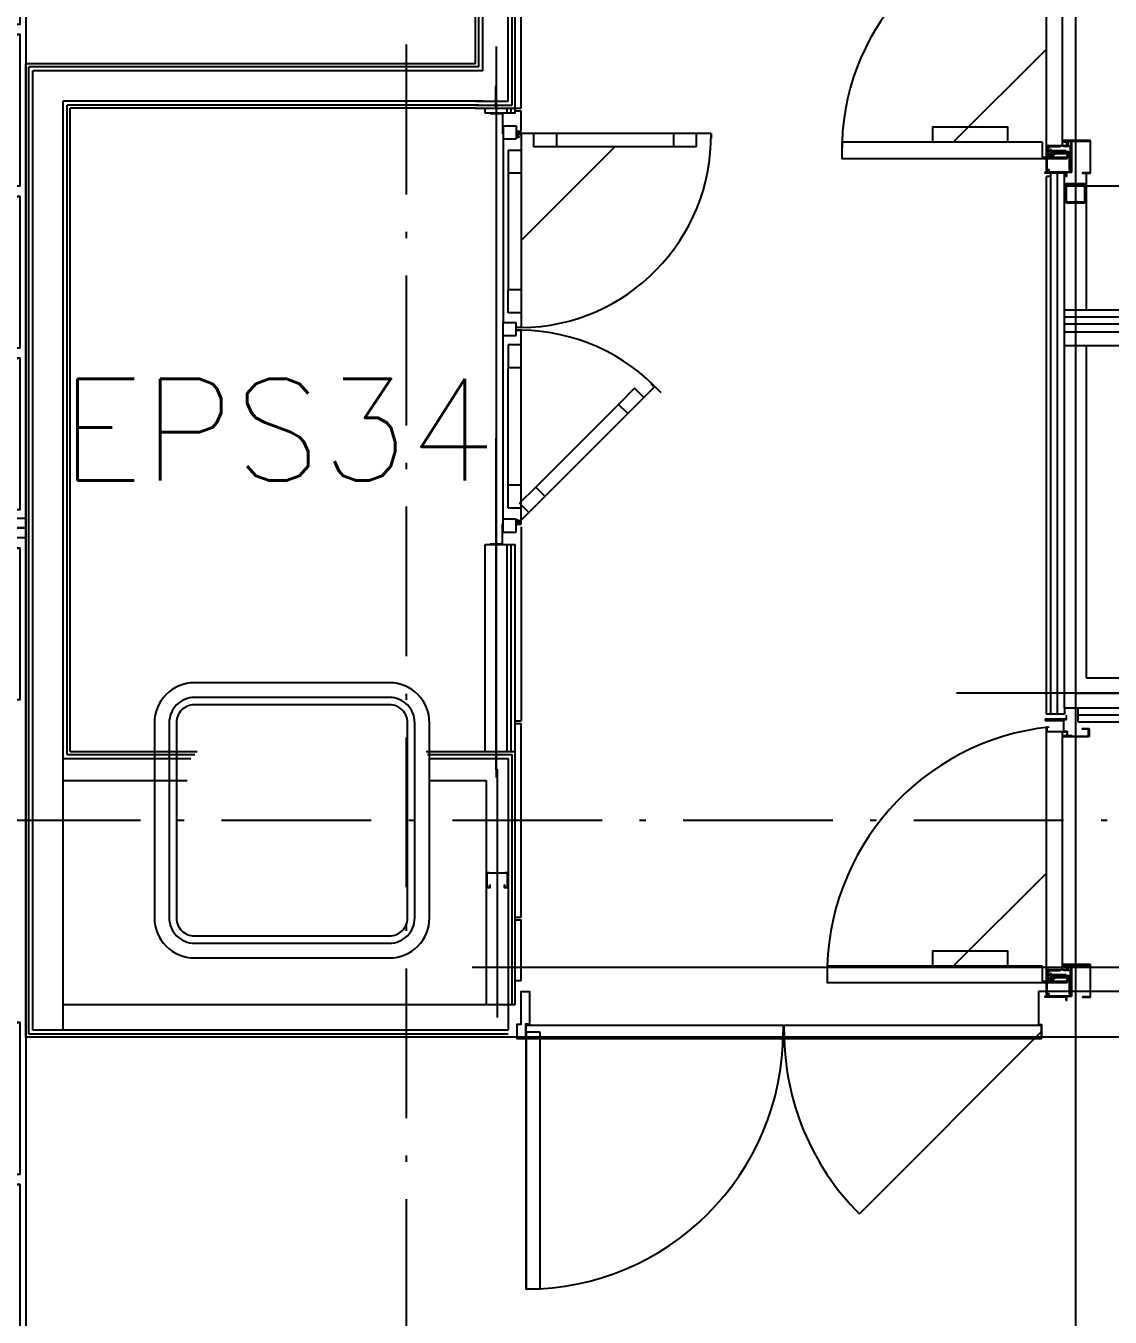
# Model space of a CAD drawing. Extents: x -120222 to -41942, y -19134 to 30932.
# Drawn here: x -79650 to -76338, y 3018 to 6960 of the extents above; entities that cross this region are included whole.
import ezdxf
from ezdxf.enums import TextEntityAlignment as Align

# ---------------------------------------------------------------- set-up
doc = ezdxf.new("R2010")
doc.units = 0
doc.header["$LTSCALE"] = 150
doc.header["$MEASUREMENT"] = 0
doc.header["$PDMODE"] = 1
doc.header["$PDSIZE"] = -2
doc.linetypes.add('ISO-10______', pattern=[4.699, 3.048, -0.762, 0.127, -0.762])
doc.layers.get('0').update_dxf_attribs({"linetype": 'CONTINUOUS'})
for name, color, linetype in [('____-567', 7, 'CONTINUOUS'), ('____B', 7, 'CONTINUOUS'), ('___B', 7, 'CONTINUOUS')]:
    doc.layers.add(name, color=color, linetype=linetype)
doc.styles.get("Standard").update_dxf_attribs({"font": 'txt', "bigfont": 'BIGFONT.SHX'})

# ---------------------------------------------------------------- blocks, each defined once
blk = doc.blocks.new('____-30')
at = {"color": 1, "linetype": 'Continuous'}
for p, q in [((-83252.7, -459.2), (-82969.6, -176.1)), ((-82965.9, -473), (-82965.9, -484.5)), ((-82961.9, -469), (-82925.9, -469)), ((-82925.9, -473), (-82961.9, -473)), ((-82961.9, -473), (-82961.9, -484.5)), ((-82925.9, -469), (-82925.9, -473)), ((-82969.7, -494.5), (-82940.1, -494.5)), ((-82965.8, -484.9), (-82964.8, -495.4)), ((-82961.9, -484.5), (-82961.6, -487.1)), ((-82954.9, -479.7), (-82954.9, -509.3)), ((-82954.9, -484.5), (-82908.9, -484.5)), ((-82908.9, -488.5), (-82946.9, -488.5)), ((-82908.9, -484.5), (-82908.9, -488.5))]:
    blk.add_line(p, q, dxfattribs=at)
at = {"color": 1, "linetype": 'Continuous', "flags": 128}
for points in [[(-82904, 244.2), (-82904, 256), (-82904, 256, 0.414214), (-82905.6, 257.6), (-82914.9, 257.6), (-82914.9, 292.6), (-82971, 292.6), (-82971, 293.4), (-82910.1, 293.4), (-82910.1, 293.4, 0.23791), (-82906.5, 295), (-82906.5, 305), (-82908.1, 305), (-82908.1, 295), (-82971, 295), (-82971, 295, 0.414214), (-82972.6, 293.4), (-82972.6, 292.6), (-82972.6, 292.6, 0.414214), (-82971, 291), (-82916.5, 291), (-82916.5, 257.6)], [(-82968, 271, 0.414214), (-82969.6, 269.4), (-82969.6, -543.4), (-82969.6, -543.4, 0.414214), (-82968, -545), (-82959.6, -545), (-82959.6, -543.4), (-82966.4, -543.4), (-82966.4, -469), (-82921.2, -469), (-82921.2, -469, 0.414214), (-82919.6, -467.4), (-82919.6, 256), (-82966, 256), (-82966, 269.4), (-82966, 269.4, 0.414214), (-82967.6, 271), (-82968, 271), (-82968, 271), (-82968, 271)], [(-82838.1, 264.4), (-82838.1, 242.6), (-82838.1, 242.6, -0.414214), (-82839.7, 241), (-82915, 241), (-82915, 241, -0.414214), (-82916.6, 242.6), (-82916.6, 242.9), (-82916.6, 242.9, -0.414214), (-82915, 244.5), (-82906.6, 244.5), (-82906.6, 244.5), (-82906.6, 242.9), (-82906.6, 242.9), (-82906.6, 242.9), (-82915, 242.9), (-82915, 242.6), (-82839.7, 242.6), (-82839.7, 264.4), (-82858.1, 264.4), (-82858.1, 266), (-82839.7, 266), (-82839.7, 266, -0.414214), (-82838.1, 264.4)], [(-82916.5, 257.6), (-82916.5, 257.6), (-82916.5, 257.6, 0.414214), (-82914.9, 256), (-82905.6, 256), (-82905.6, 244.2), (-82905.6, 244.2, 0.414214), (-82904, 242.6), (-82890.6, 242.6)], [(-82908.1, -564), (-82908.1, -554), (-82971, -554), (-82971, -554, -0.414214), (-82972.6, -552.4), (-82972.6, -551.6), (-82972.6, -551.6, -0.414214), (-82971, -550), (-82893.6, -550), (-82893.6, -457.2), (-82893.6, -457.2, -0.414214), (-82892, -455.6), (-82879.6, -455.6), (-82879.6, -457.2), (-82892, -457.2)], [(-82892, -457.2), (-82892, -550), (-82892, -550, -0.414214), (-82893.6, -551.6), (-82971, -551.6), (-82971, -552.4), (-82908.1, -552.4), (-82908.1, -552.4, -0.414214), (-82906.5, -554), (-82906.5, -564), (-82908.1, -564)], [(-82833.6, -552.4), (-82833.6, -455.6), (-82833.6, -455.6, 0.414214), (-82835.2, -454), (-82915, -454), (-82915, -454, 0.414214), (-82916.6, -455.6), (-82916.6, -455.9), (-82916.6, -455.9, 0.414214), (-82915, -457.5), (-82904, -457.5), (-82904, -468.9), (-82902.4, -468.9), (-82902.4, -457.5), (-82902.4, -457.5, 0.414214), (-82904, -455.9), (-82915, -455.9), (-82915, -455.6), (-82835.2, -455.6), (-82835.2, -552.4), (-82858.1, -552.4), (-82858.1, -554), (-82835.2, -554), (-82835.2, -554, 0.414214), (-82833.6, -552.4)], [(-82905.6, -459), (-82904, -459), (-82904, -469), (-82904, -469, -0.414214), (-82905.6, -470.6), (-82915, -470.6), (-82915, -470.9), (-82895.2, -470.9), (-82895.2, -470.9, -0.414214), (-82893.6, -472.5), (-82893.6, -482.5), (-82895.2, -482.5), (-82895.2, -472.5), (-82915, -472.5), (-82915, -472.5, -0.414214), (-82916.6, -470.9), (-82916.6, -470.6), (-82916.6, -470.6, -0.414214), (-82915, -469), (-82905.6, -469), (-82905.6, -459)]]:
    blk.add_lwpolyline(points, format="xyb", dxfattribs=at)
for points in [[(-82890.6, 242.6), (-82890.6, 244.2), (-82904, 244.2)], [(-83086, -459.2), (-83086, -413.2), (-83316, -413.2), (-83316, -459.2)]]:
    blk.add_lwpolyline(points, dxfattribs=at)
at = {"color": 8, "linetype": 'Continuous', "flags": 128}
blk.add_lwpolyline([(-83637.9, -459.2), (-83637.9, -509.2), (-82906, -509.2), (-82906, -509.2, 0.414214), (-82904.4, -507.6), (-82904.4, -499.2), (-82906, -499.2), (-82906, -506), (-82980.4, -506), (-82980.4, -460.8), (-82980.4, -460.8, 0.414214), (-82982, -459.2), (-83637.9, -459.2)], format="xyb", dxfattribs=at)
at = {"color": 1, "linetype": 'Continuous', "flags": 128}
blk.add_lwpolyline([(-82893.6, -543.5), (-82893.6, -494.5), (-82893.6, -494.5, 0.414214), (-82899.6, -488.5), (-82942.1, -488.5), (-82942.1, -493.5), (-82899.6, -493.5), (-82899.6, -493.5, -0.414214), (-82898.6, -494.5), (-82898.6, -543.5)], format="xyb", close=True, dxfattribs=at)
at = {"color": 1, "linetype": 'Continuous'}
for radius in [10, 8.5]:
    blk.add_circle((-82954.9, -494.5), radius, dxfattribs=at)
for centre, radius, start, end in [((-82879.6, -483.4), 758.4, 96.0588, 180.8916), ((-82961.9, -473), 4, 90, 180), ((-82961.9, -484.5), 4, 180, 185.5502)]:
    blk.add_arc(centre, radius, start, end, dxfattribs=at)
blk = doc.blocks.new('____-38')
at = {"color": 1, "linetype": 'Continuous'}
for p, q in [((-84668.4, -210.8), (-84667.6, -210.8)), ((-84624.6, -210.8), (-84623.8, -210.8))]:
    blk.add_line(p, q, dxfattribs=at)
at = {"color": 1, "linetype": 'Continuous', "flags": 128}
for points in [[(-84621.6, -173.8), (-84613.6, -173.8), (-84621.6, -173.8), (-84622.6, -174.8), (-84669.6, -174.8), (-84670.6, -173.8), (-84678.6, -173.8), (-84678.6, -218.8), (-84667.6, -218.8), (-84667.6, -210.8)], [(-84621.2, -174.6), (-84622.2, -175.6), (-84669.9, -175.6), (-84670.9, -174.6), (-84677.8, -174.6), (-84677.8, -218), (-84668.4, -218), (-84668.4, -210.8)], [(-84624.6, -210.8), (-84624.6, -218.8), (-84613.6, -218.8), (-84613.6, -173.8)], [(-84623.8, -210.8), (-84623.8, -218), (-84614.4, -218), (-84614.4, -174.6), (-84621.2, -174.6)]]:
    blk.add_lwpolyline(points, dxfattribs=at)
at = {"color": 1, "linetype": 'Continuous'}
blk.add_point((-84646.1, -173.8), dxfattribs=at)
blk = doc.blocks.new('____-46')
at = {"color": 8, "linetype": 'Continuous'}
for p, q in [((-84627.6, 2106), (-84587.6, 2106)), ((-84627.6, 2106), (-84627.6, 2066)), ((-84587.6, 2106), (-84587.6, 2066)), ((-84627.6, 2066), (-84587.6, 2066)), ((-84627.6, 2066), (-84627.6, 1506)), ((-84587.6, 2082), (-84572.6, 2082)), ((-84584.6, 2067), (-84584.6, 2082)), ((-84572.6, 2082), (-84572.6, 1490)), ((-84612.6, 2032), (-84572.6, 2032)), ((-84612.6, 2032), (-84612.6, 1962)), ((-84612.6, 1962), (-84572.6, 1962)), ((-84612.6, 1962), (-84612.6, 1605)), ((-84612.6, 1535), (-84612.6, 1605)), ((-84572.6, 1605), (-84612.6, 1605)), ((-84627.6, 1506), (-84587.6, 1506)), ((-84572.6, 1535), (-84612.6, 1535)), ((-84627.6, 1491), (-84629.2, 1491)), ((-84572.6, 1490), (-84587.6, 1490))]:
    blk.add_line(p, q, dxfattribs=at)
at = {"color": 1, "linetype": 'Continuous'}
for p, q in [((-83992.6, 2082), (-84584.6, 2082)), ((-84534.6, 2082), (-84534.6, 2042)), ((-84464.6, 2082), (-84464.6, 2042)), ((-84107.6, 2082), (-84107.6, 2042)), ((-84037.6, 2082), (-84037.6, 2042)), ((-83992.6, 2082), (-83992.6, 2067)), ((-84286.1, 2042), (-84572.6, 1755.5)), ((-84464.6, 2042), (-84534.6, 2042)), ((-84107.6, 2042), (-84464.6, 2042)), ((-84037.6, 2042), (-84107.6, 2042))]:
    blk.add_line(p, q, dxfattribs=at)
at = {"color": 8, "linetype": 'Continuous'}
blk.add_arc((-84578.6, 2076), 4.4, 0, 298.5074, dxfattribs=at)
at = {"color": 1, "linetype": 'Continuous'}
blk.add_arc((-84578.6, 2076), 586, 270.5866, 0.5866, dxfattribs=at)
blk = doc.blocks.new('____-47')
at = {"color": 8, "linetype": 'Continuous'}
for p, q in [((-84627.6, 1466), (-84627.6, 1506)), ((-84587.6, 1466), (-84587.6, 1506)), ((-84627.6, 1481), (-84629.2, 1481)), ((-84627.6, 1466), (-84587.6, 1466)), ((-84627.6, 906), (-84627.6, 1466)), ((-84627.6, 1466), (-84587.6, 1466)), ((-84572.6, 1482), (-84587.6, 1482)), ((-84572.6, 890), (-84572.6, 1482)), ((-84572.6, 1437), (-84612.6, 1437)), ((-84612.6, 1437), (-84612.6, 1367)), ((-84612.6, 1010), (-84612.6, 1367)), ((-84572.6, 1367), (-84612.6, 1367)), ((-84612.6, 1010), (-84572.6, 1010)), ((-84612.6, 940), (-84612.6, 1010)), ((-84612.6, 940), (-84572.6, 940)), ((-84627.6, 906), (-84587.6, 906)), ((-84627.6, 866), (-84627.6, 906)), ((-84587.6, 866), (-84587.6, 906)), ((-84587.6, 890), (-84572.6, 890)), ((-84584.6, 905), (-84584.6, 890)), ((-84627.6, 866), (-84587.6, 866))]:
    blk.add_line(p, q, dxfattribs=at)
at = {"color": 1, "linetype": 'Continuous'}
for p, q in [((-84587.6, 1482), (-84572.6, 1482)), ((-84166, 1308.6), (-84584.6, 890)), ((-84226.1, 1305.1), (-84275.6, 1255.6)), ((-84197.8, 1276.8), (-84226.1, 1305.1)), ((-84166, 1308.6), (-84176.6, 1319.2)), ((-84275.6, 1255.6), (-84528, 1003.2)), ((-84247.3, 1227.3), (-84275.6, 1255.6)), ((-84528, 1003.2), (-84577.5, 953.7)), ((-84499.7, 974.9), (-84528, 1003.2)), ((-84549.2, 925.4), (-84577.5, 953.7))]:
    blk.add_line(p, q, dxfattribs=at)
blk.add_arc((-84578.6, 896), 586, 42.3327, 89.4134, dxfattribs=at)
at = {"color": 8, "linetype": 'Continuous'}
blk.add_arc((-84578.6, 896), 4.4, 61.4926, 0, dxfattribs=at)
blk = doc.blocks.new('____-48')
at = {"color": 1}
for name in ['____-46', '____-47']:
    blk.add_blockref(name, (0, 0), dxfattribs=at)
blk = doc.blocks.new('____-49')
at = {"color": 1, "linetype": 'Continuous'}
for p, q in [((-84612.6, 2181.5), (-84612.6, 3890)), ((-84600.1, 2169), (-84600.1, 3890)), ((-84590.6, 2144.5), (-84590.6, 3890)), ((-84711.6, 2295.5), (-84711.6, 3854)), ((-84702.1, 2286), (-84702.1, 3854)), ((-84689.6, 2273.5), (-84689.6, 3854)), ((-84572.6, 2160), (-84572.6, 2752)), ((-84649.1, 2348), (-84649.1, 116.3)), ((-84711.6, 2295.5), (-86085.6, 2295.5)), ((-86085.6, -676), (-86085.6, 2295.5)), ((-84702.1, 2286), (-86076.1, 2286)), ((-86076.1, -666.5), (-86076.1, 2286)), ((-84689.6, 2273.5), (-86063.6, 2273.5)), ((-86063.6, -654), (-86063.6, 2273.5)), ((-84689.6, 2181.5), (-85971.6, 2181.5)), ((-85971.6, -654), (-85971.6, 2181.5)), ((-85959.1, 187), (-85959.1, 2169)), ((-84702.1, 2169), (-85959.1, 2169)), ((-84711.6, 2181.5), (-84612.6, 2181.5)), ((-84711.6, 2169), (-84600.1, 2169)), ((-85949.6, 196.5), (-85949.6, 2159.5)), ((-84711.6, 2159.5), (-85949.6, 2159.5)), ((-84711.6, 2159.5), (-84590.6, 2159.5)), ((-84682.6, 2144.5), (-84682.6, 2159.5)), ((-84615.6, 2144.5), (-84615.6, 2159.5)), ((-84603.1, 2144.5), (-84603.1, 2159.5)), ((-84590.6, 2160), (-84572.6, 2160)), ((-84590.6, 2152), (-84572.6, 2152)), ((-84572.6, 2090), (-84572.6, 2152)), ((-84587.6, 2090), (-84572.6, 2090)), ((-84572.6, 882), (-84572.6, 290)), ((-84682.6, 196.5), (-84682.6, 827.5)), ((-84682.6, 827.5), (-84590.6, 827.5)), ((-84615.6, 196.5), (-84615.6, 827.5)), ((-84603.1, 196.5), (-84603.1, 827.5)), ((-84590.6, -318), (-84590.6, 827.5)), ((-84590.6, 290), (-84572.6, 290)), ((-84590.6, 282), (-84572.6, 282)), ((-84572.6, -310), (-84572.6, 282)), ((-85971.6, 174.5), (-85690.9, 174.5)), ((-85971.6, 174.5), (-85581.6, 174.5)), ((-85959.1, 187), (-85686.1, 187)), ((-85959.1, 187), (-85569.4, 187)), ((-85949.6, 196.5), (-85682.8, 196.5)), ((-85949.6, 196.5), (-85561.8, 196.5)), ((-84862.3, 196.5), (-84590.6, 196.5)), ((-84859, 187), (-84600.1, 187)), ((-84854.2, 174.5), (-84612.6, 174.5)), ((-84612.6, 174.5), (-84612.6, -654)), ((-84600.1, -577), (-84600.1, 187)), ((-85971.6, 107.5), (-85692.6, 107.5)), ((-85971.6, 107.5), (-85592.6, 107.5)), ((-84852.6, 107.5), (-84679.6, 107.5)), ((-84679.6, 107.5), (-84679.6, -577)), ((-84590.6, -310), (-84572.6, -310)), ((-84590.6, -577), (-84590.6, -318)), ((-84590.6, -318), (-84572.6, -318)), ((-84572.6, -503), (-84572.6, -318)), ((-84590.6, -503), (-84572.6, -503)), ((-84612.6, -577), (-85971.6, -577)), ((-84590.6, -577), (-84612.6, -577)), ((-84612.6, -666.5), (-86076.1, -666.5)), ((-84612.6, -654), (-86063.6, -654)), ((-84612.6, -676), (-86085.6, -676))]:
    blk.add_line(p, q, dxfattribs=at)
at = {"color": 6, "linetype": 'Continuous'}
blk.add_line((-84590.6, 2144.5), (-84682.6, 2144.5), dxfattribs=at)
at = {"color": 8, "linetype": 'Continuous'}
for p, q in [((-84667.6, 2144.5), (-84667.6, 2142.9)), ((-84629.2, 2142.9), (-84667.6, 2142.9)), ((-84629.2, 2142.9), (-84629.2, 2081)), ((-84627.6, 2081), (-84629.2, 2081)), ((-84629.2, 829.1), (-84629.2, 891)), ((-84627.6, 891), (-84629.2, 891)), ((-84627.6, 891), (-84629.2, 891)), ((-84627.6, 866), (-84627.6, 906)), ((-84627.6, 906), (-84587.6, 906)), ((-84587.6, 866), (-84587.6, 906)), ((-84629.2, 829.1), (-84667.6, 829.1)), ((-84667.6, 827.5), (-84667.6, 829.1)), ((-84627.6, 866), (-84587.6, 866))]:
    blk.add_line(p, q, dxfattribs=at)
at = {"color": 2, "linetype": 'Continuous', "flags": 128}
blk.add_lwpolyline([(-84651.1, 2227.5), (-84651.1, 2164.5), (-84649.1, 2165.2), (-84650.3, 141), (-84646.1, 141), (-84646.1, -615.5)], dxfattribs=at)
at = {"color": 1, "linetype": 'Continuous', "flags": 128}
for points in [[(-84974.6, 406), (-85570.6, 406), (-85570.6, 406, 0.414214), (-85692.6, 284), (-85692.6, -312), (-85692.6, -312, 0.414214), (-85570.6, -434), (-84974.6, -434), (-84974.6, -434, 0.414214), (-84852.6, -312), (-84852.6, 284), (-84852.6, 284, 0.414214), (-84974.6, 406)], [(-84974.6, 361), (-85570.6, 361), (-85570.6, 361, 0.414214), (-85647.6, 284), (-85647.6, -312), (-85647.6, -312, 0.414214), (-85570.6, -389), (-84974.6, -389), (-84974.6, -389, 0.414214), (-84897.6, -312), (-84897.6, 284), (-84897.6, 284, 0.414214), (-84974.6, 361)], [(-84974.6, 361), (-85570.6, 361), (-85570.6, 361, 0.414214), (-85647.6, 284), (-85647.6, -312), (-85647.6, -312, 0.414214), (-85570.6, -389), (-84974.6, -389), (-84974.6, -389, 0.414214), (-84897.6, -312), (-84897.6, 284), (-84897.6, 284, 0.414214), (-84974.6, 361)], [(-84919.6, 284), (-84919.6, 284, 0.414214), (-84974.6, 339), (-85570.6, 339), (-85570.6, 339, 0.414214), (-85625.6, 284), (-85625.6, -312), (-85625.6, -312, 0.414214), (-85570.6, -367), (-84974.6, -367), (-84974.6, -367, 0.414214), (-84919.6, -312)], [(-84974.6, 339), (-85570.6, 339), (-85570.6, 339, 0.414214), (-85625.6, 284), (-85625.6, -312), (-85625.6, -312, 0.414214), (-85570.6, -367), (-84974.6, -367), (-84974.6, -367, 0.414214), (-84919.6, -312), (-84919.6, 284), (-84919.6, 284, 0.414214), (-84974.6, 339)]]:
    blk.add_lwpolyline(points, format="xyb", close=True, dxfattribs=at)
at = {"color": 1}
for name in ['____-48', '____-38']:
    blk.add_blockref(name, (0, 0), dxfattribs=at)
blk = doc.blocks.new('____-50')
at = {"color": 1, "linetype": 'Continuous'}
for p, q in [((-84557.6, -660), (-84557.6, -1445)), ((-82984.6, -660), (-83539.6, -1215.1))]:
    blk.add_line(p, q, dxfattribs=at)
at = {"color": 1, "linetype": 'Continuous', "flags": 128}
for points in [[(-84557.6, -639), (-83772.6, -639), (-83772.6, -681), (-84557.6, -681)], [(-84515.6, -660), (-84515.6, -1445), (-84557.6, -1445), (-84557.6, -660)], [(-83769.6, -639), (-82984.6, -639), (-82984.6, -681), (-83769.6, -681)]]:
    blk.add_lwpolyline(points, close=True, dxfattribs=at)
at = {"color": 1, "linetype": 'Continuous'}
for centre, start, end in [((-84557.6, -660), 270, 0), ((-82984.6, -660), 180, 225)]:
    blk.add_arc(centre, 785, start, end, dxfattribs=at)
blk = doc.blocks.new('____-61')
at = {"color": 1, "linetype": 'Continuous'}
for p, q in [((-83252.7, 2055.8), (-82969.6, 2338.9)), ((-82969.7, 2020.5), (-82940.1, 2020.5)), ((-82965.9, 2042), (-82965.9, 2030.5)), ((-82965.8, 2030.1), (-82964.8, 2019.6)), ((-82961.9, 2046), (-82925.9, 2046)), ((-82925.9, 2042), (-82961.9, 2042)), ((-82961.9, 2042), (-82961.9, 2030.5)), ((-82961.9, 2030.5), (-82961.6, 2027.9)), ((-82954.9, 2035.3), (-82954.9, 2005.7)), ((-82954.9, 2030.5), (-82908.9, 2030.5)), ((-82908.9, 2026.5), (-82946.9, 2026.5)), ((-82925.9, 2046), (-82925.9, 2042)), ((-82908.9, 2030.5), (-82908.9, 2026.5))]:
    blk.add_line(p, q, dxfattribs=at)
at = {"color": 1, "linetype": 'Continuous', "flags": 128}
for points in [[(-82909, 2848), (-82909, 2848, -0.414214), (-82904.4, 2852.6), (-82853.6, 2852.6), (-82853.6, 2852.6, -0.414214), (-82849, 2848), (-82849, 2797.2), (-82849, 2797.2, -0.414214), (-82853.6, 2792.6), (-82904.4, 2792.6), (-82904.4, 2792.6, -0.414214), (-82909, 2797.2)], [(-82906.7, 2848), (-82906.7, 2848, -0.414214), (-82904.4, 2850.3), (-82853.6, 2850.3), (-82853.6, 2850.3, -0.414214), (-82851.3, 2848), (-82851.3, 2797.2), (-82851.3, 2797.2, -0.414214), (-82853.6, 2794.9), (-82904.4, 2794.9), (-82904.4, 2794.9, -0.414214), (-82906.7, 2797.2)], [(-82893.6, 1971.5), (-82893.6, 2020.5), (-82893.6, 2020.5, 0.414214), (-82899.6, 2026.5), (-82942.1, 2026.5), (-82942.1, 2021.5), (-82899.6, 2021.5), (-82899.6, 2021.5, -0.414214), (-82898.6, 2020.5), (-82898.6, 1971.5)], [(-82909.6, 1925.6), (-82909.6, 1925.6, -0.414214), (-82905, 1930.2), (-82854.2, 1930.2), (-82854.2, 1930.2, -0.414214), (-82849.6, 1925.6), (-82849.6, 1874.8), (-82849.6, 1874.8, -0.414214), (-82854.2, 1870.2), (-82905, 1870.2), (-82905, 1870.2, -0.414214), (-82909.6, 1874.8)], [(-82907.3, 1925.6), (-82907.3, 1925.6, -0.414214), (-82905, 1927.9), (-82854.2, 1927.9), (-82854.2, 1927.9, -0.414214), (-82851.9, 1925.6), (-82851.9, 1874.8), (-82851.9, 1874.8, -0.414214), (-82854.2, 1872.5), (-82905, 1872.5), (-82905, 1872.5, -0.414214), (-82907.3, 1874.8)]]:
    blk.add_lwpolyline(points, format="xyb", close=True, dxfattribs=at)
for points in [[(-82904, 2714.2), (-82904, 2726), (-82904, 2726, 0.414214), (-82905.6, 2727.6), (-82914.9, 2727.6), (-82914.9, 2762.6), (-82971, 2762.6), (-82971, 2763.4), (-82910.1, 2763.4), (-82910.1, 2763.4, 0.23791), (-82906.5, 2765), (-82906.5, 2775), (-82908.1, 2775), (-82908.1, 2765), (-82971, 2765), (-82971, 2765, 0.414214), (-82972.6, 2763.4), (-82972.6, 2762.6), (-82972.6, 2762.6, 0.414214), (-82971, 2761), (-82916.5, 2761), (-82916.5, 2727.6)], [(-82968, 2741, 0.414214), (-82969.6, 2739.4), (-82969.6, 1971.6), (-82969.6, 1971.6, 0.414214), (-82968, 1970), (-82959.6, 1970), (-82959.6, 1971.6), (-82966.4, 1971.6), (-82966.4, 2046), (-82921.2, 2046), (-82921.2, 2046, 0.414214), (-82919.6, 2047.6), (-82919.6, 2726), (-82966, 2726), (-82966, 2739.4), (-82966, 2739.4, 0.414214), (-82967.6, 2741), (-82968, 2741), (-82968, 2741), (-82968, 2741)], [(-82838.1, 2734.4), (-82838.1, 2712.6), (-82838.1, 2712.6, -0.414214), (-82839.7, 2711), (-82915, 2711), (-82915, 2711, -0.414214), (-82916.6, 2712.6), (-82916.6, 2712.9), (-82916.6, 2712.9, -0.414214), (-82915, 2714.5), (-82906.6, 2714.5), (-82906.6, 2714.5), (-82906.6, 2712.9), (-82906.6, 2712.9), (-82906.6, 2712.9), (-82915, 2712.9), (-82915, 2712.6), (-82839.7, 2712.6), (-82839.7, 2734.4), (-82858.1, 2734.4), (-82858.1, 2736), (-82839.7, 2736), (-82839.7, 2736, -0.414214), (-82838.1, 2734.4)], [(-82916.5, 2727.6), (-82916.5, 2727.6), (-82916.5, 2727.6, 0.414214), (-82914.9, 2726), (-82905.6, 2726), (-82905.6, 2714.2), (-82905.6, 2714.2, 0.414214), (-82904, 2712.6), (-82890.6, 2712.6)], [(-82908.1, 1951), (-82908.1, 1961), (-82971, 1961), (-82971, 1961, -0.414214), (-82972.6, 1962.6), (-82972.6, 1963.4), (-82972.6, 1963.4, -0.414214), (-82971, 1965), (-82893.6, 1965), (-82893.6, 2057.8), (-82893.6, 2057.8, -0.414214), (-82892, 2059.4), (-82879.6, 2059.4), (-82879.6, 2057.8), (-82892, 2057.8)], [(-82892, 2057.8), (-82892, 1965), (-82892, 1965, -0.414214), (-82893.6, 1963.4), (-82971, 1963.4), (-82971, 1962.6), (-82908.1, 1962.6), (-82908.1, 1962.6, -0.414214), (-82906.5, 1961), (-82906.5, 1951), (-82908.1, 1951)], [(-82833.6, 1962.6), (-82833.6, 2059.4), (-82833.6, 2059.4, 0.414214), (-82835.2, 2061), (-82915, 2061), (-82915, 2061, 0.414214), (-82916.6, 2059.4), (-82916.6, 2059.1), (-82916.6, 2059.1, 0.414214), (-82915, 2057.5), (-82904, 2057.5), (-82904, 2046.1), (-82902.4, 2046.1), (-82902.4, 2057.5), (-82902.4, 2057.5, 0.414214), (-82904, 2059.1), (-82915, 2059.1), (-82915, 2059.4), (-82835.2, 2059.4), (-82835.2, 1962.6), (-82858.1, 1962.6), (-82858.1, 1961), (-82835.2, 1961), (-82835.2, 1961, 0.414214), (-82833.6, 1962.6)], [(-82905.6, 2056), (-82904, 2056), (-82904, 2046), (-82904, 2046, -0.414214), (-82905.6, 2044.4), (-82915, 2044.4), (-82915, 2044.1), (-82895.2, 2044.1), (-82895.2, 2044.1, -0.414214), (-82893.6, 2042.5), (-82893.6, 2032.5), (-82895.2, 2032.5), (-82895.2, 2042.5), (-82915, 2042.5), (-82915, 2042.5, -0.414214), (-82916.6, 2044.1), (-82916.6, 2044.4), (-82916.6, 2044.4, -0.414214), (-82915, 2046), (-82905.6, 2046), (-82905.6, 2056)]]:
    blk.add_lwpolyline(points, format="xyb", dxfattribs=at)
for points in [[(-82890.6, 2712.6), (-82890.6, 2714.2), (-82904, 2714.2)], [(-83086, 2055.8), (-83086, 2101.8), (-83316, 2101.8), (-83316, 2055.8)]]:
    blk.add_lwpolyline(points, dxfattribs=at)
at = {"color": 8, "linetype": 'Continuous', "flags": 128}
blk.add_lwpolyline([(-83592.9, 2055.8), (-83592.9, 2005.8), (-82906, 2005.8), (-82906, 2005.8, 0.414214), (-82904.4, 2007.4), (-82904.4, 2015.8), (-82906, 2015.8), (-82906, 2009), (-82980.4, 2009), (-82980.4, 2054.2), (-82980.4, 2054.2, 0.414214), (-82982, 2055.8), (-83592.9, 2055.8)], format="xyb", dxfattribs=at)
at = {"color": 1, "linetype": 'Continuous'}
for radius in [10, 8.5]:
    blk.add_circle((-82954.9, 2020.5), radius, dxfattribs=at)
for centre, radius, start, end in [((-82879.6, 2031.6), 713.4, 96.0588, 180.8916), ((-82961.9, 2042), 4, 90, 180), ((-82961.9, 2030.5), 4, 180, 185.5502)]:
    blk.add_arc(centre, radius, start, end, dxfattribs=at)
blk = doc.blocks.new('____-158')
at = {"color": 1, "linetype": 'Continuous'}
for p, q in [((-82879.6, 3587.4), (-82879.6, -1666.2)), ((-81260.7, 374), (-83242.6, 374)), ((-76423.8, -463.5), (-84722.4, -463.5))]:
    blk.add_line(p, q, dxfattribs=at)
blk = doc.blocks.new('____-164')
at = {"color": 2, "linetype": 'Continuous'}
blk.add_line((-82879.6, 3348), (-82879.6, 1468.5), dxfattribs=at)
at = {"color": 1, "linetype": 'Continuous'}
for p, q in [((-82967.6, 310.5), (-82967.6, 1951)), ((-82955.1, 1951), (-82967.6, 1951)), ((-82955.1, 310.5), (-82955.1, 1961)), ((-82934.1, 310.5), (-82934.1, 1961)), ((-82913.1, 328), (-82913.1, 1961)), ((-82846.1, 1544), (-82846.1, 1961)), ((-82904.6, 1923), (-82734.6, 1923)), ((-82913.1, 1544), (-75992.6, 1544)), ((-82913.1, 1523), (-75992.6, 1523)), ((-82913.1, 1502), (-75992.6, 1502)), ((-82913.1, 1477), (-81454.1, 1477)), ((-82913.1, 1435), (-81454.1, 1435)), ((-82846.1, 420), (-82846.1, 1435)), ((-81454.1, 420), (-82846.1, 420)), ((-81362.1, 328), (-82913.1, 328)), ((-82913.1, 328), (-82913.1, 310.5)), ((-82871.1, 286), (-82871.1, 328)), ((-82913.1, 310.5), (-82967.6, 310.5)), ((-81341.1, 307), (-82871.1, 307)), ((-81320.1, 286), (-82871.1, 286)), ((-82992.6, -536), (-82992.6, -637)), ((-76117.6, -536), (-82992.6, -536)), ((-82992.6, -637), (-82982.6, -637)), ((-82982.6, -676), (-82982.6, -637)), ((-75977.6, -676), (-82982.6, -676))]:
    blk.add_line(p, q, dxfattribs=at)
at = {"color": 2, "linetype": 'Continuous'}
blk.add_polyline3d([(-82879.6, 374, 0), (-81408.1, 374, 0), (-81408.1, 1468.5, 0)], dxfattribs=at)
at = {"color": 1}
blk.add_blockref('____-158', (0, 0), dxfattribs=at)
blk = doc.blocks.new('____-166')
at = {"color": 1}
for name in ['____-164', '____-61']:
    blk.add_blockref(name, (0, 0), dxfattribs=at)
blk = doc.blocks.new('____-167')
at = {"color": 1, "linetype": 'Continuous'}
for p, q in [((-86085.6, -676), (-86085.6, 2225.5)), ((-82624.2, -676), (-86085.6, -676))]:
    blk.add_line(p, q, dxfattribs=at)
at = {"color": 1, "linetype": 'Continuous', "flags": 128}
blk.add_lwpolyline([(-84559.6, -681), (-84584.6, -681), (-84584.6, -636), (-84572.6, -636), (-84572.6, -536), (-84547.6, -536), (-84547.6, -636), (-84559.6, -636)], close=True, dxfattribs=at)
at = {"color": 1}
for name in ['____-166', '____-49', '____-30', '____-50']:
    blk.add_blockref(name, (0, 0), dxfattribs=at)
blk = doc.blocks.new('____-265')
at = {"color": 1, "linetype": 'Continuous', "flags": 128}
for points in [[(-88062.6, 4388.5), (-86085.6, 4388.5), (-86085.6, 878.5), (-88062.6, 878.5)], [(-88062.6, 4388.5), (-87962.6, 4388.5), (-87962.6, 878.5), (-88062.6, 878.5)], [(-88062.6, 4388.5), (-86085.6, 4388.5), (-86085.6, 4358.5), (-88062.6, 4358.5)], [(-87962.6, 4388.5), (-87897.6, 4388.5), (-87897.6, 878.5), (-87962.6, 878.5)], [(-86165.6, 4388.5), (-86085.6, 4388.5), (-86085.6, 878.5), (-86165.6, 878.5)], [(-88062.6, 908.5), (-86085.6, 908.5), (-86085.6, 878.5), (-88062.6, 878.5)]]:
    blk.add_lwpolyline(points, close=True, dxfattribs=at)
blk = doc.blocks.new('____-266')
at = {"color": 1, "linetype": 'Continuous'}
blk.add_line((-87944.1, 3863.5), (-86104.1, 4327.5), dxfattribs=at)
at = {"color": 1, "linetype": 'Continuous', "flags": 128}
blk.add_lwpolyline([(-87944.1, 3863.5), (-87944.1, 4327.5), (-86104.1, 4327.5), (-86104.1, 3863.5)], close=True, dxfattribs=at)
blk = doc.blocks.new('____-267')
at = {"color": 1}
blk.add_blockref('____-266', (0, 0), dxfattribs=at)
blk = doc.blocks.new('____-268')
at = {"color": 1, "linetype": 'Continuous'}
blk.add_line((-87944.1, 2415.5), (-86104.1, 2879.5), dxfattribs=at)
at = {"color": 1, "linetype": 'Continuous', "flags": 128}
blk.add_lwpolyline([(-87944.1, 2415.5), (-87944.1, 2879.5), (-86104.1, 2879.5), (-86104.1, 2415.5)], close=True, dxfattribs=at)
blk = doc.blocks.new('____-269')
at = {"color": 1}
blk.add_blockref('____-268', (0, 0), dxfattribs=at)
blk = doc.blocks.new('____-270')
at = {"color": 1, "linetype": 'Continuous'}
blk.add_line((-87944.1, 1921.5), (-86104.1, 2385.5), dxfattribs=at)
at = {"color": 1, "linetype": 'Continuous', "flags": 128}
blk.add_lwpolyline([(-87944.1, 1921.5), (-87944.1, 2385.5), (-86104.1, 2385.5), (-86104.1, 1921.5)], close=True, dxfattribs=at)
blk = doc.blocks.new('____-271')
at = {"color": 1}
blk.add_blockref('____-270', (0, 0), dxfattribs=at)
blk = doc.blocks.new('____-272')
at = {"color": 1, "linetype": 'Continuous'}
blk.add_line((-87944.1, 1427.5), (-86104.1, 1891.5), dxfattribs=at)
at = {"color": 1, "linetype": 'Continuous', "flags": 128}
blk.add_lwpolyline([(-87944.1, 1427.5), (-87944.1, 1891.5), (-86104.1, 1891.5), (-86104.1, 1427.5)], close=True, dxfattribs=at)
blk = doc.blocks.new('____-273')
at = {"color": 1}
blk.add_blockref('____-272', (0, 0), dxfattribs=at)
blk = doc.blocks.new('____-274')
at = {"color": 1, "linetype": 'Continuous'}
blk.add_line((-87944.1, 933.5), (-86104.1, 1397.5), dxfattribs=at)
at = {"color": 1, "linetype": 'Continuous', "flags": 128}
blk.add_lwpolyline([(-87944.1, 933.5), (-87944.1, 1397.5), (-86104.1, 1397.5), (-86104.1, 933.5)], close=True, dxfattribs=at)
blk = doc.blocks.new('____-275')
at = {"color": 1}
blk.add_blockref('____-274', (0, 0), dxfattribs=at)
blk = doc.blocks.new('____-276')
at = {"color": 1}
for name in ['____-265', '____-267', '____-269', '____-271', '____-273', '____-275']:
    blk.add_blockref(name, (0, 0), dxfattribs=at)
blk = doc.blocks.new('____-277')
at = {"color": 1, "linetype": 'Continuous'}
for p, q in [((-87454.4, 3606), (-87544.9, 3515.5)), ((-87454.4, 3166.1), (-87454.4, 3606)), ((-87363.9, 3256.6), (-87454.4, 3166.1))]:
    blk.add_line(p, q, dxfattribs=at)
blk = doc.blocks.new('____-278')
at = {"color": 1}
for name in ['____-276', '____-277']:
    blk.add_blockref(name, (0, 0), dxfattribs=at)
blk.add_text('可動式', height=155.17, dxfattribs=at).set_placement((-87340.1, 4222), align=Align.TOP_LEFT)
blk.add_text('通路984', height=155.17, dxfattribs=at).set_placement((-87269.5, 3386), align=Align.MIDDLE_LEFT)
blk = doc.blocks.new('____-279')
at = {"color": 1, "linetype": 'Continuous', "flags": 128}
for points in [[(-88062.6, 878.5), (-86085.6, 878.5), (-86085.6, -1631.5), (-88062.6, -1631.5)], [(-88062.6, 878.5), (-87962.6, 878.5), (-87962.6, -1631.5), (-88062.6, -1631.5)], [(-88062.6, 878.5), (-86085.6, 878.5), (-86085.6, 848.5), (-88062.6, 848.5)], [(-87962.6, 878.5), (-87897.6, 878.5), (-87897.6, -1631.5), (-87962.6, -1631.5)], [(-86165.6, 878.5), (-86085.6, 878.5), (-86085.6, -1631.5), (-86165.6, -1631.5)], [(-88062.6, -1601.5), (-86085.6, -1601.5), (-86085.6, -1631.5), (-88062.6, -1631.5)]]:
    blk.add_lwpolyline(points, close=True, dxfattribs=at)
blk = doc.blocks.new('____-280')
at = {"color": 1, "linetype": 'Continuous'}
blk.add_line((-87944.1, 353.5), (-86104.1, 817.5), dxfattribs=at)
at = {"color": 1, "linetype": 'Continuous', "flags": 128}
blk.add_lwpolyline([(-87944.1, 353.5), (-87944.1, 817.5), (-86104.1, 817.5), (-86104.1, 353.5)], close=True, dxfattribs=at)
blk = doc.blocks.new('____-281')
at = {"color": 1}
blk.add_blockref('____-280', (0, 0), dxfattribs=at)
blk = doc.blocks.new('____-282')
at = {"color": 1, "linetype": 'Continuous'}
blk.add_line((-87944.1, -1094.5), (-86104.1, -630.5), dxfattribs=at)
at = {"color": 1, "linetype": 'Continuous', "flags": 128}
blk.add_lwpolyline([(-87944.1, -1094.5), (-87944.1, -630.5), (-86104.1, -630.5), (-86104.1, -1094.5)], close=True, dxfattribs=at)
blk = doc.blocks.new('____-283')
at = {"color": 1}
blk.add_blockref('____-282', (0, 0), dxfattribs=at)
blk = doc.blocks.new('____-284')
at = {"color": 1, "linetype": 'Continuous'}
blk.add_line((-87944.1, -1588.5), (-86104.1, -1124.5), dxfattribs=at)
at = {"color": 1, "linetype": 'Continuous', "flags": 128}
blk.add_lwpolyline([(-87944.1, -1588.5), (-87944.1, -1124.5), (-86104.1, -1124.5), (-86104.1, -1588.5)], close=True, dxfattribs=at)
blk = doc.blocks.new('____-285')
at = {"color": 1}
blk.add_blockref('____-284', (0, 0), dxfattribs=at)
blk = doc.blocks.new('____-286')
at = {"color": 1}
for name in ['____-279', '____-281', '____-283', '____-285']:
    blk.add_blockref(name, (0, 0), dxfattribs=at)
blk = doc.blocks.new('____-287')
at = {"color": 1, "linetype": 'Continuous'}
for p, q in [((-87454.4, 96), (-87544.9, 5.5)), ((-87454.4, -343.9), (-87454.4, 96)), ((-87363.9, -253.4), (-87454.4, -343.9))]:
    blk.add_line(p, q, dxfattribs=at)
blk = doc.blocks.new('____-288')
at = {"color": 1}
for name in ['____-286', '____-287']:
    blk.add_blockref(name, (0, 0), dxfattribs=at)
blk.add_text('可動式', height=155.17, dxfattribs=at).set_placement((-87341.6, 674), align=Align.TOP_LEFT)
blk.add_text('通路984', height=155.17, dxfattribs=at).set_placement((-87269.5, -124), align=Align.MIDDLE_LEFT)

msp = doc.modelspace()

# ---------------------------------------------------------------- linework, layer by layer
at = {"layer": '____B', "color": 6, "linetype": 'ISO-10______'}
for p, q in [((-78487.45335, -18224.63715), (-78487.45335, 28821.32986)), ((-41943.00752, 4534.71684), (-107847.23944, 4534.71684))]:
    msp.add_line(p, q, dxfattribs=at)
at = {"layer": '____B', "color": 0, "linetype": 'ISO-10______'}
msp.add_line((-79640.95325, 4534.71684), (-99851.30431, 4534.71684), dxfattribs=at)
at = {"layer": '___B', "color": 0, "linetype": 'Continuous', "flags": 128}
msp.add_lwpolyline([(-81627.45331, 5427.21684), (-79650.45331, 5427.21684), (-79650.45331, 2927.21684), (-81627.45331, 2927.21684)], close=True, dxfattribs=at)

# ---------------------------------------------------------------- block references
at = {"layer": '____-567', "color": 0}
msp.add_blockref('____-167', (6435.10495, 4548.69799), dxfattribs=at)
at = {"layer": '___B', "color": 0}
for name in ['____-278', '____-288']:
    msp.add_blockref(name, (6435.10495, 4548.69799), dxfattribs=at)

# ---------------------------------------------------------------- texts
at = {"layer": '____B', "color": 0}
msp.add_text('EPS34', height=310.334201, dxfattribs=at).set_placement((-78880.95328, 5726.71684), align=Align.MIDDLE_CENTER)

doc.saveas('drawing.dxf')
